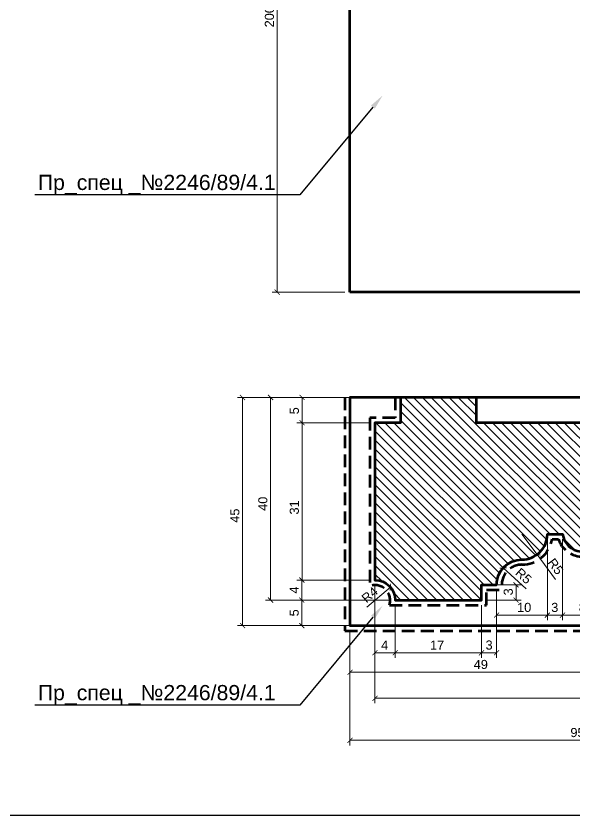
# Model space of a CAD drawing. Header units: millimetres. Extents: x -227 to 343, y -8921 to -8541.
# Drawn here: x -75 to 35, y -8921.5 to -8763.9 of the extents above; entities that cross this region are included whole.
import ezdxf
from ezdxf import colors
from ezdxf.entities.mleader import LeaderData, LeaderLine
from ezdxf.math import Vec2, Vec3

# ---------------------------------------------------------------- set-up
doc = ezdxf.new("R2010")
doc.units = ezdxf.units.MM
doc.linetypes.add('HIDDEN', pattern=[0.375, 0.25, -0.125])
doc.layers.add('Outside panel', color=7, linetype='Continuous', lineweight=18, true_color=0x7f5e57)
for name, color, linetype, lineweight in [('Panel_Ном._пера__251', 7, 'Continuous', 5), ('линия 15', 7, 'Continuous', 15), ('линия 50', 1, 'Continuous', 100)]:
    doc.layers.add(name, color=color, linetype=linetype, lineweight=lineweight)
doc.layers.add('размеры в модели', color=7, linetype='Continuous')
doc.styles.get("Standard").update_dxf_attribs({"font": 'arial.ttf'})
doc.dimstyles.new('M_1', dxfattribs={"dimtxt": 1.8, "dimasz": 1, "dimexe": 1, "dimexo": 1, "dimgap": 0.6, "dimtad": 1, "dimdec": 0, "dimdsep": 46, "dimtxsty": 'Standard', "dimblk": 'ARCHTICK', "dimcen": -5, "dimclrd": 7, "dimclre": 7, "dimclrt": 7, "dimadec": 0, "dimazin": 0, "dimtfac": 1, "dimtdec": 0, "dimtmove": 0, "dimatfit": 3, "dimfxl": 1, "dimtolj": 1, "dimtzin": 0, "dimlwd": 5, "dimlwe": 5, "dimarcsym": 0})

# ---------------------------------------------------------------- blocks, each defined once
blk = doc.blocks.new('_ArchTick')
at = {"color": 0, "linetype": 'ByBlock', "const_width": 0.15}
blk.add_lwpolyline([(-0.5, -0.5), (0.5, 0.5)], dxfattribs=at)
blk = doc.blocks.new('*D5')
at = {"layer": 'Defpoints', "color": 0, "ltscale": 1000, "transparency": 16777216}
for p in [(115.74, -8848.12), (-4.26, -8875.12), (115.74, -8898.44)]:
    blk.add_point(p, dxfattribs=at)
at = {"layer": 'линия 15', "color": 7, "lineweight": 5, "ltscale": 1000, "transparency": 16777216}
for p, q in [((115.74, -8849.12), (115.74, -8899.44)), ((-4.26, -8876.12), (-4.26, -8899.44)), ((-4.26, -8898.44), (115.74, -8898.44))]:
    blk.add_line(p, q, dxfattribs=at)
at = {"layer": 'линия 15', "color": 7, "lineweight": 5, "ltscale": 1000, "transparency": 16777216, "rotation": 180}
blk.add_blockref('_ArchTick', (-4.26, -8898.44), dxfattribs=at)
at = {"layer": 'линия 15', "color": 7, "lineweight": 5, "ltscale": 1000, "transparency": 16777216}
blk.add_blockref('_ArchTick', (115.74, -8898.44), dxfattribs=at)
at = {"layer": 'линия 15', "color": 7, "ltscale": 1000, "transparency": 16777216, "insert": (57.81, -8896.92), "char_height": 1.8, "attachment_point": 5}
blk.add_mtext('\\A1;120', dxfattribs=at)
blk = doc.blocks.new('*D4')
at = {"layer": 'Defpoints', "color": 0, "ltscale": 1000, "transparency": 16777216}
for p in [(85.85, -8871.16), (-9.19, -8884.12), (85.85, -8906.73)]:
    blk.add_point(p, dxfattribs=at)
at = {"layer": 'линия 15', "color": 7, "lineweight": 5, "ltscale": 1000, "transparency": 16777216}
for p, q in [((85.85, -8872.16), (85.85, -8907.73)), ((-9.19, -8885.12), (-9.19, -8907.73)), ((-9.19, -8906.73), (85.85, -8906.73))]:
    blk.add_line(p, q, dxfattribs=at)
at = {"layer": 'линия 15', "color": 7, "lineweight": 5, "ltscale": 1000, "transparency": 16777216, "rotation": 180}
blk.add_blockref('_ArchTick', (-9.19, -8906.73), dxfattribs=at)
at = {"layer": 'линия 15', "color": 7, "lineweight": 5, "ltscale": 1000, "transparency": 16777216}
blk.add_blockref('_ArchTick', (85.85, -8906.73), dxfattribs=at)
at = {"layer": 'линия 15', "color": 7, "ltscale": 1000, "transparency": 16777216, "insert": (35.66, -8905.21), "char_height": 1.8, "attachment_point": 5}
blk.add_mtext('\\A1;95', dxfattribs=at)
blk = doc.blocks.new('*D3')
at = {"layer": 'Defpoints', "color": 0, "ltscale": 1000, "transparency": 16777216}
for p in [(-9.2, -8839.12), (-30.37, -8884.12), (-9.19, -8884.12)]:
    blk.add_point(p, dxfattribs=at)
at = {"layer": 'линия 15', "color": 7, "lineweight": 5, "ltscale": 1000, "transparency": 16777216}
for p, q in [((-10.2, -8839.12), (-31.37, -8839.12)), ((-30.37, -8839.12), (-30.37, -8884.12)), ((-10.19, -8884.12), (-31.37, -8884.12))]:
    blk.add_line(p, q, dxfattribs=at)
for p, rotation in [((-30.37, -8839.12), 90), ((-30.37, -8884.12), 270)]:
    blk.add_blockref('_ArchTick', p, dxfattribs=dict(at, rotation=rotation))
at = {"layer": 'линия 15', "color": 7, "ltscale": 1000, "transparency": 16777216, "insert": (-31.89, -8862.43), "char_height": 1.8, "attachment_point": 5, "rotation": 90}
blk.add_mtext('\\A1;45', dxfattribs=at)
blk = doc.blocks.new('*D2')
at = {"layer": 'Defpoints', "color": 0, "ltscale": 1000, "transparency": 16777216}
for p in [(0.74, -8839.12), (-24.84, -8879.08), (-0.26, -8879.08)]:
    blk.add_point(p, dxfattribs=at)
at = {"layer": 'линия 15', "color": 7, "lineweight": 5, "ltscale": 1000, "transparency": 16777216}
for p, q in [((-0.26, -8839.12), (-25.84, -8839.12)), ((-24.84, -8839.12), (-24.84, -8879.08)), ((-1.26, -8879.08), (-25.84, -8879.08))]:
    blk.add_line(p, q, dxfattribs=at)
for p, rotation in [((-24.84, -8839.12), 90), ((-24.84, -8879.08), 270)]:
    blk.add_blockref('_ArchTick', p, dxfattribs=dict(at, rotation=rotation))
at = {"layer": 'линия 15', "color": 7, "ltscale": 1000, "transparency": 16777216, "insert": (-26.36, -8860.09), "char_height": 1.8, "attachment_point": 5, "rotation": 90}
blk.add_mtext('\\A1;40', dxfattribs=at)
blk = doc.blocks.new('*D55')
at = {"layer": 'Defpoints', "color": 0, "linetype": 'Continuous', "transparency": 16777216}
for p in [(-9.19, -8706.89), (-23.55, -8818.36), (-9.19, -8818.36)]:
    blk.add_point(p, dxfattribs=at)
at = {"layer": 'Panel_Ном._пера__251', "color": 7, "linetype": 'Continuous', "lineweight": 5, "transparency": 16777216}
for p, q in [((-10.19, -8706.89), (-24.55, -8706.89)), ((-23.55, -8706.89), (-23.55, -8818.36)), ((-10.19, -8818.36), (-24.55, -8818.36))]:
    blk.add_line(p, q, dxfattribs=at)
for p, rotation in [((-23.55, -8706.89), 90), ((-23.55, -8818.36), 270)]:
    blk.add_blockref('_ArchTick', p, dxfattribs=dict(at, rotation=rotation))
at = {"layer": 'Panel_Ном._пера__251', "color": 7, "linetype": 'Continuous', "lineweight": 15, "transparency": 16777216, "insert": (-25.07, -8764.04), "char_height": 1.8, "attachment_point": 5, "rotation": 90}
blk.add_mtext('\\A1;200', dxfattribs=at)
blk = doc.blocks.new('*D54')
at = {"layer": 'Defpoints', "color": 0, "ltscale": 1000, "transparency": 16777216}
for p in [(-0.26, -8879.08), (-18.68, -8884.12), (-0.26, -8884.12)]:
    blk.add_point(p, dxfattribs=at)
at = {"layer": 'размеры в модели', "color": 7, "lineweight": 5, "ltscale": 1000, "transparency": 16777216}
for p, q in [((-1.26, -8879.08), (-19.68, -8879.08)), ((-18.68, -8879.08), (-18.68, -8884.12)), ((-1.26, -8884.12), (-19.68, -8884.12))]:
    blk.add_line(p, q, dxfattribs=at)
for p, rotation in [((-18.68, -8879.08), 90), ((-18.68, -8884.12), 270)]:
    blk.add_blockref('_ArchTick', p, dxfattribs=dict(at, rotation=rotation))
at = {"layer": 'размеры в модели', "color": 7, "ltscale": 1000, "transparency": 16777216, "insert": (-20.19, -8881.6), "char_height": 1.8, "attachment_point": 5, "rotation": 90}
blk.add_mtext('\\A1;5', dxfattribs=at)
blk = doc.blocks.new('*D47')
at = {"layer": 'Defpoints', "color": 0, "ltscale": 1000, "transparency": 16777216}
for p in [(-1.23, -8876.52), (-4.26, -8879.12)]:
    blk.add_point(p, dxfattribs=at)
at = {"layer": 'размеры в модели', "color": 7, "lineweight": 5, "ltscale": 1000, "transparency": 16777216}
blk.add_line((-5.88, -8880.5), (-1.23, -8876.52), dxfattribs=at)
at = {"layer": 'размеры в модели', "color": 7, "lineweight": 5, "ltscale": 1000, "transparency": 16777216, "rotation": 40.58774289202309}
blk.add_blockref('_ArchTick', (-1.23, -8876.52), dxfattribs=at)
at = {"layer": 'размеры в модели', "color": 7, "ltscale": 1000, "transparency": 16777216, "insert": (-5.3, -8878.03), "char_height": 1.8, "attachment_point": 5, "rotation": 40.5877}
blk.add_mtext('\\A1;R4', dxfattribs=at)
blk = doc.blocks.new('*D46')
at = {"layer": 'Defpoints', "color": 0, "ltscale": 1000, "transparency": 16777216}
for p in [(21, -8872.75), (24.72, -8876.09)]:
    blk.add_point(p, dxfattribs=at)
at = {"layer": 'размеры в модели', "color": 7, "lineweight": 5, "ltscale": 1000, "transparency": 16777216}
blk.add_line((25.55, -8876.83), (21, -8872.75), dxfattribs=at)
at = {"layer": 'размеры в модели', "color": 7, "lineweight": 5, "ltscale": 1000, "transparency": 16777216, "rotation": 138.0898161358713}
blk.add_blockref('_ArchTick', (21, -8872.75), dxfattribs=at)
at = {"layer": 'размеры в модели', "color": 7, "ltscale": 1000, "transparency": 16777216, "insert": (25.03, -8874.33), "char_height": 1.8, "attachment_point": 5, "rotation": 318.0898}
blk.add_mtext('\\A1;R5', dxfattribs=at)
blk = doc.blocks.new('*D45')
at = {"layer": 'Defpoints', "color": 0, "ltscale": 1000, "transparency": 16777216}
for p in [(24.72, -8866.09), (27.7, -8870.1)]:
    blk.add_point(p, dxfattribs=at)
at = {"layer": 'размеры в модели', "color": 7, "lineweight": 5, "ltscale": 1000, "transparency": 16777216}
for p in [(24.72, -8866.09), (31.35, -8875.01)]:
    blk.add_line(p, (27.7, -8870.1), dxfattribs=at)
at = {"layer": 'размеры в модели', "color": 7, "lineweight": 5, "ltscale": 1000, "transparency": 16777216, "rotation": 126.6178218146657}
blk.add_blockref('_ArchTick', (27.7, -8870.1), dxfattribs=at)
at = {"layer": 'размеры в модели', "color": 7, "ltscale": 1000, "transparency": 16777216, "insert": (31.34, -8872.45), "char_height": 1.8, "attachment_point": 5, "rotation": 306.6178}
blk.add_mtext('\\A1;R5', dxfattribs=at)
blk = doc.blocks.new('*D44')
at = {"layer": 'Defpoints', "color": 0, "ltscale": 1000, "transparency": 16777216}
for p in [(16.77, -8876.08), (23.54, -8876.08), (16.74, -8879.08)]:
    blk.add_point(p, dxfattribs=at)
at = {"layer": 'размеры в модели', "color": 7, "lineweight": 5, "ltscale": 1000, "transparency": 16777216}
for p, q in [((17.77, -8876.08), (24.54, -8876.08)), ((23.54, -8879.08), (23.54, -8876.08)), ((17.74, -8879.08), (24.54, -8879.08))]:
    blk.add_line(p, q, dxfattribs=at)
for p, rotation in [((23.54, -8876.08), 90), ((23.54, -8879.08), 270)]:
    blk.add_blockref('_ArchTick', p, dxfattribs=dict(at, rotation=rotation))
at = {"layer": 'размеры в модели', "color": 7, "ltscale": 1000, "transparency": 16777216, "insert": (22.02, -8877.46), "char_height": 1.8, "attachment_point": 5, "rotation": 90}
blk.add_mtext('\\A1;3', dxfattribs=at)
blk = doc.blocks.new('*D28')
at = {"layer": 'Defpoints', "color": 0, "ltscale": 1000, "transparency": 16777216}
for p in [(32.72, -8866.09), (40.67, -8865.72), (40.67, -8882.06)]:
    blk.add_point(p, dxfattribs=at)
at = {"layer": 'размеры в модели', "color": 7, "lineweight": 5, "ltscale": 1000, "transparency": 16777216}
for p, q in [((32.72, -8867.09), (32.72, -8883.06)), ((40.67, -8866.72), (40.67, -8883.06)), ((32.72, -8882.06), (40.67, -8882.06))]:
    blk.add_line(p, q, dxfattribs=at)
at = {"layer": 'размеры в модели', "color": 7, "lineweight": 5, "ltscale": 1000, "transparency": 16777216, "rotation": 180}
blk.add_blockref('_ArchTick', (32.72, -8882.06), dxfattribs=at)
at = {"layer": 'размеры в модели', "color": 7, "lineweight": 5, "ltscale": 1000, "transparency": 16777216}
blk.add_blockref('_ArchTick', (40.67, -8882.06), dxfattribs=at)
at = {"layer": 'размеры в модели', "color": 7, "ltscale": 1000, "transparency": 16777216, "insert": (36.63, -8880.54), "char_height": 1.8, "attachment_point": 5}
blk.add_mtext('\\A1;8', dxfattribs=at)
blk = doc.blocks.new('*D27')
at = {"layer": 'Defpoints', "color": 0, "ltscale": 1000, "transparency": 16777216}
for p in [(29.72, -8866.09), (32.72, -8866.09), (32.72, -8882.06)]:
    blk.add_point(p, dxfattribs=at)
at = {"layer": 'размеры в модели', "color": 7, "lineweight": 5, "ltscale": 1000, "transparency": 16777216}
for p, q in [((29.72, -8867.09), (29.72, -8883.06)), ((32.72, -8867.09), (32.72, -8883.06)), ((29.72, -8882.06), (32.72, -8882.06))]:
    blk.add_line(p, q, dxfattribs=at)
at = {"layer": 'размеры в модели', "color": 7, "lineweight": 5, "ltscale": 1000, "transparency": 16777216, "rotation": 180}
blk.add_blockref('_ArchTick', (29.72, -8882.06), dxfattribs=at)
at = {"layer": 'размеры в модели', "color": 7, "lineweight": 5, "ltscale": 1000, "transparency": 16777216}
blk.add_blockref('_ArchTick', (32.72, -8882.06), dxfattribs=at)
at = {"layer": 'размеры в модели', "color": 7, "ltscale": 1000, "transparency": 16777216, "insert": (31.18, -8880.54), "char_height": 1.8, "attachment_point": 5}
blk.add_mtext('\\A1;3', dxfattribs=at)
blk = doc.blocks.new('*D26')
at = {"layer": 'Defpoints', "color": 0, "ltscale": 1000, "transparency": 16777216}
for p in [(29.72, -8866.09), (19.72, -8876.08), (29.72, -8882.05)]:
    blk.add_point(p, dxfattribs=at)
at = {"layer": 'размеры в модели', "color": 7, "lineweight": 5, "ltscale": 1000, "transparency": 16777216}
for p, q in [((29.72, -8867.09), (29.72, -8883.05)), ((19.72, -8877.08), (19.72, -8883.05)), ((19.72, -8882.05), (29.72, -8882.05))]:
    blk.add_line(p, q, dxfattribs=at)
at = {"layer": 'размеры в модели', "color": 7, "lineweight": 5, "ltscale": 1000, "transparency": 16777216, "rotation": 180}
blk.add_blockref('_ArchTick', (19.72, -8882.05), dxfattribs=at)
at = {"layer": 'размеры в модели', "color": 7, "lineweight": 5, "ltscale": 1000, "transparency": 16777216}
blk.add_blockref('_ArchTick', (29.72, -8882.05), dxfattribs=at)
at = {"layer": 'размеры в модели', "color": 7, "ltscale": 1000, "transparency": 16777216, "insert": (25.15, -8880.53), "char_height": 1.8, "attachment_point": 5}
blk.add_mtext('\\A1;10', dxfattribs=at)
blk = doc.blocks.new('*D25')
at = {"layer": 'Defpoints', "color": 0, "ltscale": 1000, "transparency": 16777216}
for p in [(19.72, -8876.08), (16.74, -8879.08), (19.72, -8889.48)]:
    blk.add_point(p, dxfattribs=at)
at = {"layer": 'размеры в модели', "color": 7, "lineweight": 5, "ltscale": 1000, "transparency": 16777216}
for p, q in [((19.72, -8877.08), (19.72, -8890.48)), ((16.74, -8880.08), (16.74, -8890.48)), ((16.74, -8889.48), (19.72, -8889.48))]:
    blk.add_line(p, q, dxfattribs=at)
at = {"layer": 'размеры в модели', "color": 7, "lineweight": 5, "ltscale": 1000, "transparency": 16777216, "rotation": 180}
blk.add_blockref('_ArchTick', (16.74, -8889.48), dxfattribs=at)
at = {"layer": 'размеры в модели', "color": 7, "lineweight": 5, "ltscale": 1000, "transparency": 16777216}
blk.add_blockref('_ArchTick', (19.72, -8889.48), dxfattribs=at)
at = {"layer": 'размеры в модели', "color": 7, "ltscale": 1000, "transparency": 16777216, "insert": (18.23, -8887.96), "char_height": 1.8, "attachment_point": 5}
blk.add_mtext('\\A1;3', dxfattribs=at)
blk = doc.blocks.new('*D24')
at = {"layer": 'Defpoints', "color": 0, "ltscale": 1000, "transparency": 16777216}
for p in [(-0.26, -8879.08), (16.74, -8879.08), (16.74, -8889.47)]:
    blk.add_point(p, dxfattribs=at)
at = {"layer": 'размеры в модели', "color": 7, "lineweight": 5, "ltscale": 1000, "transparency": 16777216}
for p, q in [((-0.26, -8880.08), (-0.26, -8890.47)), ((16.74, -8880.08), (16.74, -8890.47)), ((-0.26, -8889.47), (16.74, -8889.47))]:
    blk.add_line(p, q, dxfattribs=at)
at = {"layer": 'размеры в модели', "color": 7, "lineweight": 5, "ltscale": 1000, "transparency": 16777216, "rotation": 180}
blk.add_blockref('_ArchTick', (-0.26, -8889.47), dxfattribs=at)
at = {"layer": 'размеры в модели', "color": 7, "lineweight": 5, "ltscale": 1000, "transparency": 16777216}
blk.add_blockref('_ArchTick', (16.74, -8889.47), dxfattribs=at)
at = {"layer": 'размеры в модели', "color": 7, "ltscale": 1000, "transparency": 16777216, "insert": (7.98, -8887.97), "char_height": 1.8, "attachment_point": 5}
blk.add_mtext('\\A1;17', dxfattribs=at)
blk = doc.blocks.new('*D23')
at = {"layer": 'Defpoints', "color": 0, "ltscale": 1000, "transparency": 16777216}
for p in [(-4.26, -8875.12), (-0.26, -8879.08), (-0.26, -8889.47)]:
    blk.add_point(p, dxfattribs=at)
at = {"layer": 'размеры в модели', "color": 7, "lineweight": 5, "ltscale": 1000, "transparency": 16777216}
for p, q in [((-4.26, -8876.12), (-4.26, -8890.47)), ((-0.26, -8880.08), (-0.26, -8890.47)), ((-4.26, -8889.47), (-0.26, -8889.47))]:
    blk.add_line(p, q, dxfattribs=at)
at = {"layer": 'размеры в модели', "color": 7, "lineweight": 5, "ltscale": 1000, "transparency": 16777216, "rotation": 180}
blk.add_blockref('_ArchTick', (-4.26, -8889.47), dxfattribs=at)
at = {"layer": 'размеры в модели', "color": 7, "lineweight": 5, "ltscale": 1000, "transparency": 16777216}
blk.add_blockref('_ArchTick', (-0.26, -8889.47), dxfattribs=at)
at = {"layer": 'размеры в модели', "color": 7, "ltscale": 1000, "transparency": 16777216, "insert": (-2.36, -8887.97), "char_height": 1.8, "attachment_point": 5}
blk.add_mtext('\\A1;4', dxfattribs=at)
blk = doc.blocks.new('*D22')
at = {"layer": 'Defpoints', "color": 0, "ltscale": 1000, "transparency": 16777216}
for p in [(-4.26, -8875.12), (-18.69, -8879.08), (-0.26, -8879.08)]:
    blk.add_point(p, dxfattribs=at)
at = {"layer": 'размеры в модели', "color": 7, "lineweight": 5, "ltscale": 1000, "transparency": 16777216}
for p, q in [((-5.26, -8875.12), (-19.69, -8875.12)), ((-18.69, -8875.12), (-18.69, -8879.08)), ((-1.26, -8879.08), (-19.69, -8879.08))]:
    blk.add_line(p, q, dxfattribs=at)
for p, rotation in [((-18.69, -8875.12), 90), ((-18.69, -8879.08), 270)]:
    blk.add_blockref('_ArchTick', p, dxfattribs=dict(at, rotation=rotation))
at = {"layer": 'размеры в модели', "color": 7, "ltscale": 1000, "transparency": 16777216, "insert": (-20.19, -8877.1), "char_height": 1.8, "attachment_point": 5, "rotation": 90}
blk.add_mtext('\\A1;4', dxfattribs=at)
blk = doc.blocks.new('*D21')
at = {"layer": 'Defpoints', "color": 0, "ltscale": 1000, "transparency": 16777216}
for p in [(-4.26, -8844.12), (-18.64, -8875.12), (-4.26, -8875.12)]:
    blk.add_point(p, dxfattribs=at)
at = {"layer": 'размеры в модели', "color": 7, "lineweight": 5, "ltscale": 1000, "transparency": 16777216}
for p, q in [((-5.26, -8844.12), (-19.64, -8844.12)), ((-18.64, -8844.12), (-18.64, -8875.12)), ((-5.26, -8875.12), (-19.64, -8875.12))]:
    blk.add_line(p, q, dxfattribs=at)
for p, rotation in [((-18.64, -8844.12), 90), ((-18.64, -8875.12), 270)]:
    blk.add_blockref('_ArchTick', p, dxfattribs=dict(at, rotation=rotation))
at = {"layer": 'размеры в модели', "color": 7, "ltscale": 1000, "transparency": 16777216, "insert": (-20.16, -8860.81), "char_height": 1.8, "attachment_point": 5, "rotation": 90}
blk.add_mtext('\\A1;31', dxfattribs=at)
blk = doc.blocks.new('*D20')
at = {"layer": 'Defpoints', "color": 0, "ltscale": 1000, "transparency": 16777216}
for p in [(-18.64, -8839.12), (0.74, -8839.12), (-4.26, -8844.12)]:
    blk.add_point(p, dxfattribs=at)
at = {"layer": 'размеры в модели', "color": 7, "lineweight": 5, "ltscale": 1000, "transparency": 16777216}
for p, q in [((-0.26, -8839.12), (-19.64, -8839.12)), ((-18.64, -8844.12), (-18.64, -8839.12)), ((-5.26, -8844.12), (-19.64, -8844.12))]:
    blk.add_line(p, q, dxfattribs=at)
for p, rotation in [((-18.64, -8839.12), 90), ((-18.64, -8844.12), 270)]:
    blk.add_blockref('_ArchTick', p, dxfattribs=dict(at, rotation=rotation))
at = {"layer": 'размеры в модели', "color": 7, "ltscale": 1000, "transparency": 16777216, "insert": (-20.15, -8841.75), "char_height": 1.8, "attachment_point": 5, "rotation": 90}
blk.add_mtext('\\A1;5', dxfattribs=at)
blk = doc.blocks.new('*D19')
at = {"layer": 'Defpoints', "color": 0, "ltscale": 1000, "transparency": 16777216}
for p in [(-9.19, -8884.12), (39.81, -8884.12), (39.81, -8893.31)]:
    blk.add_point(p, dxfattribs=at)
at = {"layer": 'размеры в модели', "color": 7, "lineweight": 5, "ltscale": 1000, "transparency": 16777216}
for p, q in [((-9.19, -8885.12), (-9.19, -8894.31)), ((39.81, -8885.12), (39.81, -8894.31)), ((-9.19, -8893.31), (39.81, -8893.31))]:
    blk.add_line(p, q, dxfattribs=at)
at = {"layer": 'размеры в модели', "color": 7, "lineweight": 5, "ltscale": 1000, "transparency": 16777216, "rotation": 180}
blk.add_blockref('_ArchTick', (-9.19, -8893.31), dxfattribs=at)
at = {"layer": 'размеры в модели', "color": 7, "lineweight": 5, "ltscale": 1000, "transparency": 16777216}
blk.add_blockref('_ArchTick', (39.81, -8893.31), dxfattribs=at)
at = {"layer": 'размеры в модели', "color": 7, "ltscale": 1000, "transparency": 16777216, "insert": (16.6, -8891.79), "char_height": 1.8, "attachment_point": 5}
blk.add_mtext('\\A1;49', dxfattribs=at)

msp = doc.modelspace()

# ---------------------------------------------------------------- hatches: boundary and pattern name
at = {"layer": 'Outside panel', "ltscale": 1000}
h = msp.add_hatch(dxfattribs=at)
h.set_pattern_fill('ANSI31', color=256, scale=10, angle=90)
h.set_pattern_definition([(135, (-304103.0977, 89152.7305), (-0.8838834765, -0.8838834765), [])])
edge = h.paths.add_edge_path()
edge.add_line((45.85, -8861.16), (45.85, -8854.16))
edge.add_line((45.85, -8854.16), (80.85, -8854.16))
edge.add_line((80.85, -8854.16), (80.85, -8861.16))
edge.add_line((80.85, -8861.16), (85.85, -8861.16))
edge.add_line((85.85, -8861.16), (85.85, -8858.16))
edge.add_line((85.85, -8858.16), (98.85, -8858.16))
edge.add_line((98.85, -8858.16), (98.85, -8855.16))
edge.add_line((98.85, -8855.16), (107.85, -8855.16))
edge.add_line((107.85, -8855.16), (107.85, -8852.66))
edge.add_line((107.85, -8852.66), (110.85, -8852.66))
edge.add_arc((115.74, -8853.02), 4.9, 90, 175.8468, ccw=False)
edge.add_line((115.74, -8848.12), (115.74, -8833.12))
edge.add_line((115.74, -8833.12), (110.74, -8833.12))
edge.add_line((110.74, -8833.12), (110.74, -8839.12))
edge.add_line((110.74, -8839.12), (85.74, -8839.12))
edge.add_line((85.74, -8839.12), (85.74, -8844.12))
edge.add_line((85.74, -8844.12), (15.74, -8844.12))
edge.add_line((15.74, -8844.12), (15.74, -8839.12))
edge.add_line((15.74, -8839.12), (0.74, -8839.12))
edge.add_line((0.74, -8839.12), (0.74, -8844.12))
edge.add_line((0.74, -8844.12), (-4.26, -8844.12))
edge.add_line((-4.26, -8844.12), (-4.26, -8875.12))
edge.add_arc((-4.26, -8879.12), 4, 0.5697, 90, ccw=False)
edge.add_line((-0.26, -8879.08), (16.74, -8879.08))
edge.add_line((16.74, -8879.08), (16.74, -8876.08))
edge.add_line((16.74, -8876.08), (19.72, -8876.08))
edge.add_arc((24.72, -8876.09), 5, 90, 179.8974, ccw=False)
edge.add_arc((24.72, -8866.09), 5, 270, 360)
edge.add_line((29.72, -8866.09), (32.72, -8866.09))
edge.add_arc((36.68, -8865.52), 4, 188.1377, 417.1346)
edge.add_line((38.85, -8862.16), (38.85, -8861.16))
edge.add_line((38.85, -8861.16), (45.85, -8861.16))

# ---------------------------------------------------------------- linework, layer by layer
at = {"color": 6, "ltscale": 1000}
msp.add_lwpolyline([(-227.19, -8921.47), (342.81, -8921.47), (342.81, -8541.47), (-227.19, -8541.47)], close=True, dxfattribs=at)
at = {"layer": 'линия 50', "color": 7}
for p, q in [((-9.19, -8818.36), (-9.19, -8761.77)), ((105.77, -8818.36), (0.74, -8818.36))]:
    msp.add_line(p, q, dxfattribs=at)
msp.add_lwpolyline([(115.81, -8818.36), (-9.19, -8818.36)], dxfattribs=at)
at = {"layer": 'линия 50', "color": 1, "linetype": 'HIDDEN', "ltscale": 10, "true_color": 0xff0909}
for points in [[(-10.2, -8839.12), (-10.19, -8885.12), (40.9, -8885.12, -0.528786), (47.17, -8878.84), (47.17, -8875.66), (86.85, -8872.08), (86.85, -8861.16)], [(-0.26, -8839.12), (-0.26, -8843.12), (-5.26, -8843.12), (-5.26, -8876.29, -0.625711), (-1.42, -8880.08), (17.74, -8880.08), (17.74, -8877.08), (20.84, -8877.08, -0.489598), (24.72, -8872.09, 0.365977), (30.64, -8867.09), (31.93, -8867.09, 1.234497), (40.38, -8862.16), (46.85, -8862.16)]]:
    msp.add_lwpolyline(points, format="xyb", dxfattribs=at)
at = {"layer": 'линия 50', "color": 7}
for points in [[(85.85, -8839.12), (-9.2, -8839.12), (-9.19, -8884.12), (39.81, -8884.12, -0.414214), (46.17, -8877.75), (46.17, -8874.75), (85.85, -8871.16), (85.85, -8861.16)], [(85.74, -8844.12), (15.74, -8844.12), (15.74, -8839.12), (0.74, -8839.12), (0.74, -8844.12), (-4.26, -8844.12), (-4.26, -8875.12, -0.411304), (-0.26, -8879.08), (16.74, -8879.08), (16.74, -8876.08), (19.72, -8876.08, -0.413689), (24.72, -8871.09, 0.414214), (29.72, -8866.09), (32.72, -8866.09, 1.554629), (38.85, -8862.16)]]:
    msp.add_lwpolyline(points, format="xyb", dxfattribs=at)

# ---------------------------------------------------------------- dimensions: what is measured, and where the dimension line sits
at = {"layer": 'Panel_Ном._пера__251', "linetype": 'Continuous', "lineweight": 15}
dim = msp.add_linear_dim(base=(-23.55, -8818.36), p1=(-9.19, -8706.89), p2=(-9.19, -8818.36), angle=90, text='200', dimstyle='M_1', dxfattribs=at)
dim.commit()
dim.dimension.update_dxf_attribs({"geometry": '*D55', "text_midpoint": (-23.55, -8764.04), "dimtype": 128})
at = {"layer": 'линия 15', "color": 7, "ltscale": 1000}
for base, p1, p2, picture, middle in [((-30.37, -8884.12), (-9.2, -8839.12), (-9.19, -8884.12), '*D3', (-30.37, -8862.43)), ((-24.84, -8879.08), (0.74, -8839.12), (-0.26, -8879.08), '*D2', (-24.84, -8860.09))]:
    dim = msp.add_linear_dim(base=base, p1=p1, p2=p2, angle=90, dimstyle='M_1', dxfattribs=at)
    dim.commit()
    dim.dimension.update_dxf_attribs({"geometry": picture, "text_midpoint": middle, "dimtype": 128})
for base, p1, p2, picture, middle in [((115.74, -8898.44), (-4.26, -8875.12), (115.74, -8848.12), '*D5', (57.81, -8898.44)), ((85.85, -8906.73), (-9.19, -8884.12), (85.85, -8871.16), '*D4', (35.66, -8906.73))]:
    dim = msp.add_linear_dim(base=base, p1=p1, p2=p2, dimstyle='M_1', dxfattribs=at)
    dim.commit()
    dim.dimension.update_dxf_attribs({"geometry": picture, "text_midpoint": middle, "dimtype": 128})
at = {"layer": 'размеры в модели', "color": 5, "ltscale": 1000}
for base, p1, p2, picture, middle in [((-18.64, -8839.12), (-4.26, -8844.12), (0.74, -8839.12), '*D20', (-18.64, -8841.75)), ((-18.64, -8875.12), (-4.26, -8844.12), (-4.26, -8875.12), '*D21', (-18.64, -8860.81)), ((-18.69, -8879.08), (-4.26, -8875.12), (-0.26, -8879.08), '*D22', (-18.69, -8877.1)), ((23.54, -8876.08), (16.74, -8879.08), (16.77, -8876.08), '*D44', (23.54, -8877.46)), ((-18.68, -8884.12), (-0.26, -8879.08), (-0.26, -8884.12), '*D54', (-18.68, -8881.6))]:
    dim = msp.add_linear_dim(base=base, p1=p1, p2=p2, angle=90, dimstyle='M_1', dxfattribs=at)
    dim.commit()
    dim.dimension.update_dxf_attribs({"geometry": picture, "text_midpoint": middle, "dimtype": 128})
for base, p1, p2, picture, middle in [((29.72, -8882.05), (19.72, -8876.08), (29.72, -8866.09), '*D26', (25.15, -8882.05)), ((32.72, -8882.06), (29.72, -8866.09), (32.72, -8866.09), '*D27', (31.18, -8882.06)), ((40.67, -8882.06), (32.72, -8866.09), (40.67, -8865.72), '*D28', (36.63, -8882.06)), ((-0.26, -8889.47), (-4.26, -8875.12), (-0.26, -8879.08), '*D23', (-2.36, -8889.47)), ((19.72, -8889.48), (16.74, -8879.08), (19.72, -8876.08), '*D25', (18.23, -8889.48)), ((16.74, -8889.47), (-0.26, -8879.08), (16.74, -8879.08), '*D24', (7.98, -8889.47)), ((39.81, -8893.31), (-9.19, -8884.12), (39.81, -8884.12), '*D19', (16.6, -8893.31))]:
    dim = msp.add_linear_dim(base=base, p1=p1, p2=p2, dimstyle='M_1', dxfattribs=at)
    dim.commit()
    dim.dimension.update_dxf_attribs({"geometry": picture, "text_midpoint": middle, "dimtype": 128})
dim = msp.add_radius_dim(center=(24.72, -8866.09), mpoint=(27.7, -8870.1), dimstyle='M_1', dxfattribs=at)
dim.commit()
dim.dimension.update_dxf_attribs({"geometry": '*D45', "text_midpoint": (31.34, -8872.45)})
for center, mpoint, picture, middle in [((24.72, -8876.09), (21, -8872.75), '*D46', (24.02, -8875.46)), ((-4.26, -8879.12), (-1.23, -8876.52), '*D47', (-4.33, -8879.17))]:
    dim = msp.add_radius_dim(center=center, mpoint=mpoint, dimstyle='M_1', dxfattribs=at)
    dim.commit()
    dim.dimension.update_dxf_attribs({"geometry": picture, "text_midpoint": middle, "dimtype": 132})

# ---------------------------------------------------------------- leaders
at = {"color": 7, "ltscale": 1000}
ml = msp.add_multileader_mtext('Standard', dxfattribs=at)
ml.set_content('\\A1;Пр_спец _№2246/89/4.1', color=7)
ml.set_leader_properties()
ml.build(insert=Vec2(0, 0))
ml.multileader.update_dxf_attribs({"text_right_attachment_type": 6, "dogleg_length": 0.36, "arrow_head_size": 3})
ctx = ml.context
ctx.base_point, ctx.char_height, ctx.arrow_head_size, ctx.landing_gap_size, ctx.plane_origin = Vec3(-69.78, -8797.25), 3, 3, 0.09, Vec3(-56.67, -8827.41)
ctx.right_attachment, ctx.text_align_type = 6, 2
notes = []
notes.append((ctx, [(0, (1, 1, 0), (-19.08, -8799.17), (-1, 0), 4.68, [(0, [(-2.75, -8779.56)], 0, [])])]))
ctx.mtext.insert, ctx.mtext.alignment, ctx.mtext.flow_direction = Vec3(-23.84, -8795.21), 3, 5
ml = msp.add_multileader_mtext('Standard', dxfattribs=at)
ml.set_content('\\A1;Пр_спец _№2246/89/4.1', color=7)
ml.set_leader_properties()
ml.build(insert=Vec2(0, 0))
ml.multileader.update_dxf_attribs({"text_right_attachment_type": 6, "dogleg_length": 0.36, "arrow_head_size": 3})
ctx = ml.context
ctx.base_point, ctx.char_height, ctx.arrow_head_size, ctx.landing_gap_size, ctx.plane_origin = Vec3(-69.78, -8897.87), 3, 3, 0.09, Vec3(-56.67, -8928.03)
ctx.right_attachment, ctx.text_align_type = 6, 2
notes.append((ctx, [(0, (1, 1, 0), (-19.08, -8899.79), (-1, 0), 4.68, [(0, [(-2.75, -8880.17)], 0, [])])]))
ctx.mtext.insert, ctx.mtext.alignment, ctx.mtext.flow_direction = Vec3(-23.84, -8895.83), 3, 5
for ctx, leaders in notes:
    for number, flags, end, landing, length, lines in leaders:
        leader = LeaderData()
        leader.index, (leader.has_last_leader_line, leader.has_dogleg_vector, leader.attachment_direction) = number, flags
        leader.last_leader_point, leader.dogleg_vector, leader.dogleg_length = Vec3(end), Vec3(landing), length
        for number, points, colour, breaks in lines:
            line = LeaderLine()
            line.index, line.vertices, line.color, line.breaks = number, Vec3.list(points), colors.encode_raw_color(colour), breaks
            leader.lines.append(line)
        ctx.leaders.append(leader)

doc.saveas('drawing.dxf')
